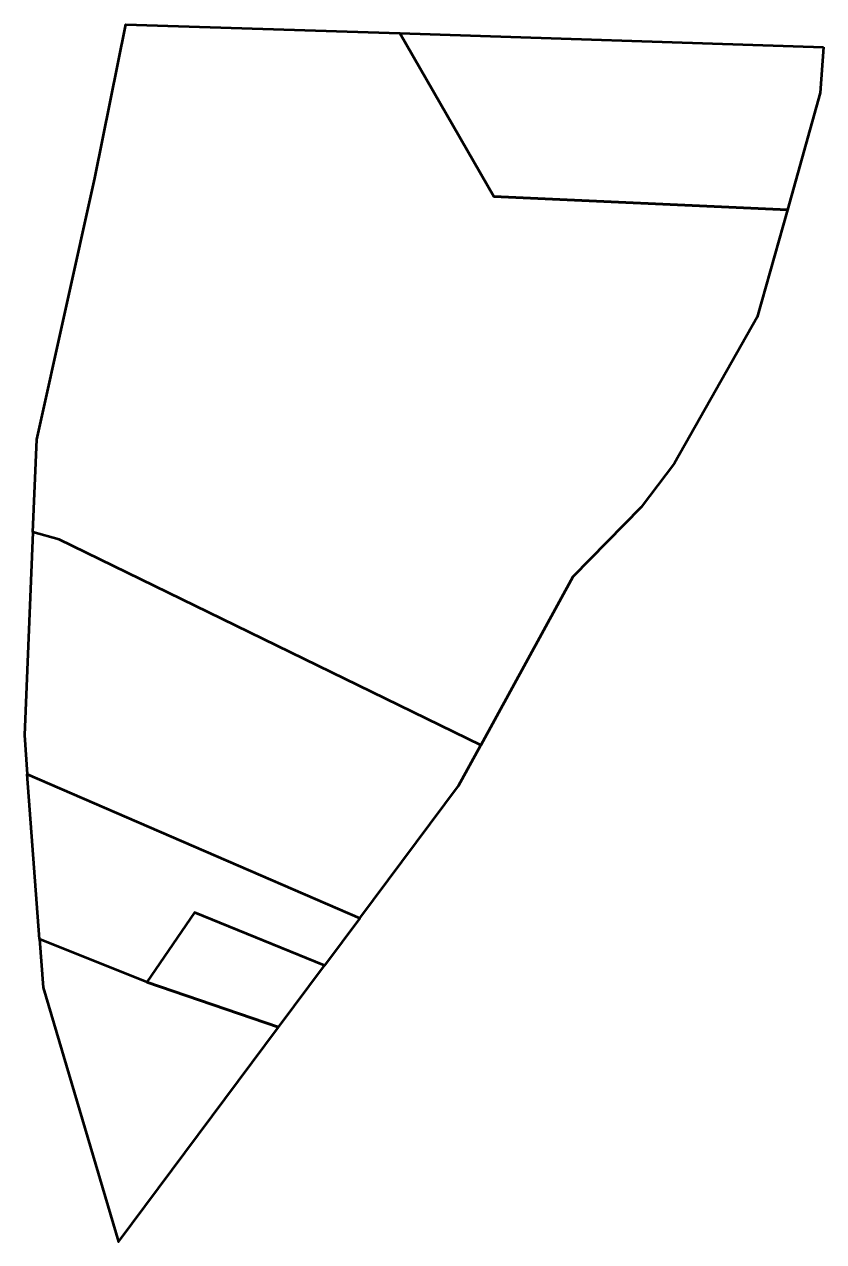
# Model space of a CAD drawing. Header units: metres. Extents: x 808224 to 808291, y 9157184 to 9157286.
import ezdxf

# ---------------------------------------------------------------- set-up
doc = ezdxf.new("R2010")
doc.units = ezdxf.units.M
doc.header["$MEASUREMENT"] = 0
doc.layers.add('2860-21070', color=1, linetype='Continuous')

msp = doc.modelspace()

# ---------------------------------------------------------------- linework, layer by layer
at = {"layer": '2860-21070', "color": 254, "lineweight": 53, "true_color": 0xcccccc}
for points in [[(808229.95, 9157272.89), (808232.56, 9157285.81), (808255.59, 9157285.07), (808263.49, 9157271.35), (808288.18, 9157270.24), (808285.64, 9157261.22), (808278.7, 9157248.94), (808275.9, 9157245.24), (808270.14, 9157239.38), (808262.4, 9157225.24), (808226.97, 9157242.52), (808224.75, 9157243.13), (808225.08, 9157250.93)], [(808291.23, 9157283.91), (808290.95, 9157280.07), (808288.18, 9157270.24), (808263.49, 9157271.35), (808255.59, 9157285.07)], [(808252.24, 9157210.71), (808260.52, 9157221.82), (808262.4, 9157225.24), (808226.97, 9157242.52), (808224.75, 9157243.13), (808224.03, 9157226.09), (808224.27, 9157222.81)], [(808234.33, 9157205.34), (808245.41, 9157201.55), (808249.27, 9157206.74), (808238.34, 9157211.18)], [(808234.33, 9157205.34), (808225.3, 9157208.94), (808225.6, 9157204.87), (808231.96, 9157183.52), (808245.41, 9157201.55)]]:
    msp.add_lwpolyline(points, close=True, dxfattribs=at)
at = {"layer": '2860-21070', "color": 131, "lineweight": 53, "true_color": 0xbbffff}
msp.add_lwpolyline([(808252.24, 9157210.71), (808249.27, 9157206.74), (808238.34, 9157211.18), (808234.33, 9157205.34), (808225.3, 9157208.94), (808224.27, 9157222.81)], close=True, dxfattribs=at)

doc.saveas('drawing.dxf')
